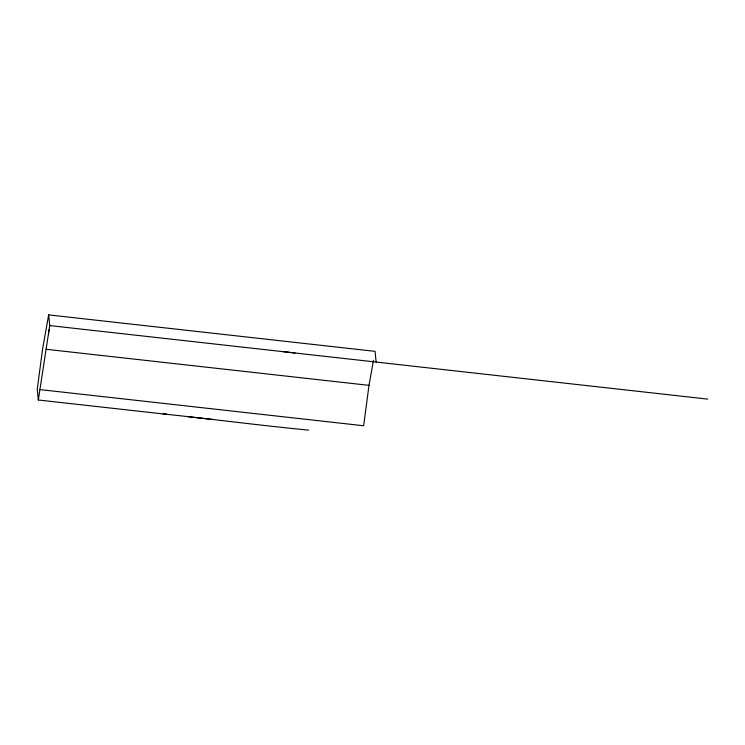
<?xml version="1.0" encoding="UTF-8"?>
<svg xmlns="http://www.w3.org/2000/svg" width="745" height="745" viewBox="0 0 745 745"><rect width="100%" height="100%" fill="white"/><g stroke="black" fill="none" stroke-linecap="round" stroke-linejoin="round"><path stroke-width="1.12" d="M373.441 360.422L368.989 385.351L363.644 425.758L39.559 389.542M163.397 413.95L166.824 414.35L38.321 399.99L49.729 325.584L48.667 314.884L375.061 351.351L376.132 362.061M48.49 333.695L49.142 329.467M48.667 314.884L42.595 348.883L37.25 389.281L38.321 399.99M163.118 413.941C211.636 418.979 260.024 425.469 308.626 430.116M281.843 351.463L295.048 353M49.729 325.584L707.75 399.115M46.05 349.265L368.989 385.351M187.926 416.706L212.567 419.463"/></g></svg>
